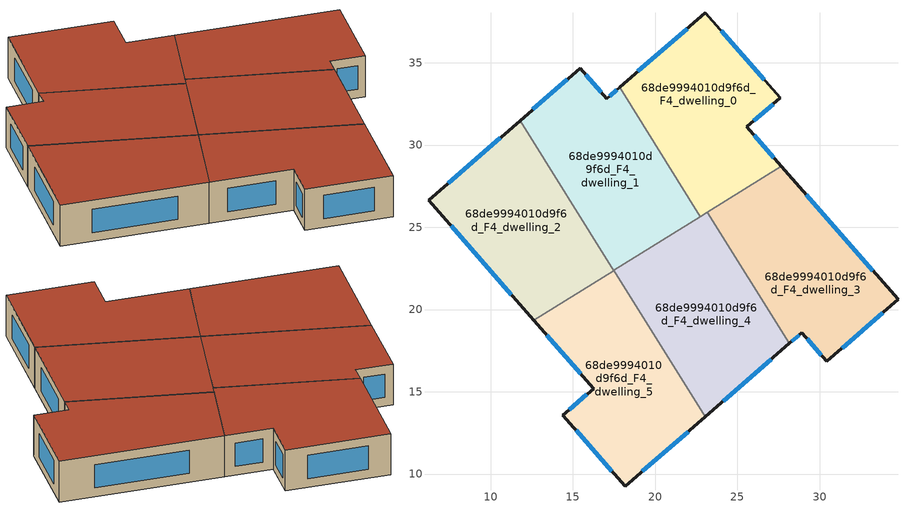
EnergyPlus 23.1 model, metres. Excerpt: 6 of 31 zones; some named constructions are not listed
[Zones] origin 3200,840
68de9994010d9f6d_F4_dwelling_0
 floor to 68de9994010d9f6d_F3_dwelling_0 (EU_floor_Construction): 23.06,38.05 27.61,32.87 25.58,31.1 27.66,28.72 22.75,25.65 17.84,33.5 z12
 wall outside (EU_wall_Construction): 27.66,28.72 25.58,31.1 27.61,32.87 23.06,38.05 17.84,33.5 z12:15
 wall to 68de9994010d9f6d_F4_dwelling_1 (EU_wall_Construction): 17.84,33.5 22.75,25.65 z12:15
 wall to 68de9994010d9f6d_F4_dwelling_3 (EU_wall_Construction): 23.18,25.92 27.66,28.72 z12:15
 wall to 68de9994010d9f6d_F4_dwelling_4 (EU_wall_Construction): 22.75,25.65 23.18,25.92 z12:15
 window (EU_Window_Construction): 27.22,29.23 26.02,30.59 / 21.95,37.08 18.96,34.48 / 26.64,33.98 24.04,36.94 / 26.01,31.48 27.18,32.49 z12.64:14.36
 roof outside (EU_roof_Construction): 27.66,28.72 25.58,31.1 27.61,32.87 23.06,38.05 17.84,33.5 22.75,25.65 z15
68de9994010d9f6d_F4_dwelling_1
 floor to 68de9994010d9f6d_F3_dwelling_1 (EU_floor_Construction): 17.84,33.5 22.75,25.65 17.49,22.37 11.8,31.49 15.45,34.67 17.07,32.83 z12
 wall outside (EU_wall_Construction): 17.84,33.5 17.07,32.83 15.45,34.67 11.8,31.49 z12:15
 wall to 68de9994010d9f6d_F4_dwelling_2 (EU_wall_Construction): 11.8,31.49 17.49,22.37 z12:15
 wall to 68de9994010d9f6d_F4_dwelling_4 (EU_wall_Construction): 17.5,22.37 22.75,25.65 z12:15
 window (EU_Window_Construction): 14.67,33.99 12.58,32.17 / 16.72,33.22 15.8,34.28 / 17.68,33.36 17.24,32.97 z12.64:14.36
 roof outside (EU_roof_Construction): 22.75,25.65 17.84,33.5 17.07,32.83 15.45,34.67 11.8,31.49 17.49,22.37 z15
68de9994010d9f6d_F4_dwelling_2
 floor to 68de9994010d9f6d_F3_dwelling_2 (EU_floor_Construction): 11.8,31.49 17.49,22.37 12.63,19.34 6.23,26.64 z12
 wall outside (EU_wall_Construction): 11.8,31.49 6.23,26.64 12.63,19.34 z12:15
 wall to 68de9994010d9f6d_F4_dwelling_5 (EU_wall_Construction): 12.63,19.34 17.49,22.37 z12:15
 window (EU_Window_Construction): 7.6,25.08 11.26,20.9 / 10.6,30.45 7.42,27.68 z12.64:14.36
 roof outside (EU_roof_Construction): 17.49,22.37 11.8,31.49 6.23,26.64 12.63,19.34 z15
68de9994010d9f6d_F4_dwelling_3
 floor to 68de9994010d9f6d_F3_dwelling_3 (EU_floor_Construction): 27.66,28.72 34.77,20.61 30.45,16.85 28.91,18.59 28.17,17.94 23.18,25.92 z12
 wall outside (EU_wall_Construction): 28.17,17.94 28.91,18.59 30.45,16.85 34.77,20.61 27.66,28.72 z12:15
 wall to 68de9994010d9f6d_F4_dwelling_4 (EU_wall_Construction): 23.18,25.92 28.17,17.94 z12:15
 window (EU_Window_Construction): 33.25,22.35 29.18,26.98 / 31.37,17.65 33.85,19.81 / 29.24,18.21 30.12,17.22 / 28.33,18.08 28.75,18.45 z12.64:14.36
 roof outside (EU_roof_Construction): 34.77,20.61 27.66,28.72 23.18,25.92 28.17,17.94 28.91,18.59 30.45,16.85 z15
68de9994010d9f6d_F4_dwelling_4
 floor to 68de9994010d9f6d_F3_dwelling_4 (EU_floor_Construction): 23.18,25.92 28.17,17.94 23.05,13.48 17.5,22.37 z12
 wall outside (EU_wall_Construction): 23.05,13.48 28.17,17.94 z12:15
 wall to 68de9994010d9f6d_F4_dwelling_5 (EU_wall_Construction): 17.5,22.37 23.05,13.48 z12:15
 window (EU_Window_Construction): 24.14,14.44 27.07,16.98 z12.64:14.36
 roof outside (EU_roof_Construction): 28.17,17.94 23.18,25.92 17.5,22.37 23.05,13.48 z15
68de9994010d9f6d_F4_dwelling_5
 floor to 68de9994010d9f6d_F3_dwelling_5 (EU_floor_Construction): 17.5,22.37 23.05,13.48 18.18,9.25 14.39,13.57 16.26,15.2 12.63,19.34 z12
 wall outside (EU_wall_Construction): 12.63,19.34 16.26,15.2 14.39,13.57 18.18,9.25 23.05,13.48 z12:15
 window (EU_Window_Construction): 13.41,18.45 15.48,16.08 / 19.22,10.16 22,12.58 / 15.2,12.65 17.37,10.18 / 15.86,14.85 14.79,13.92 z12.64:14.36
 roof outside (EU_roof_Construction): 23.05,13.48 17.5,22.37 12.63,19.34 16.26,15.2 14.39,13.57 18.18,9.25 z15
[SCHEDULE:CONSTANT]
Name | Hourly Value
EU_AlwaysOn | 1
EU_CoolingOff | 0
[SCHEDULE:FILE] Column Number=1; Rows to Skip at Top=0; Number of Hours of Data=8760; Column Separator=Comma; Interpolate to Timestep=No; Minutes per Item=60; Adjust Schedule for Daylight Savings=Yes
Name | File
EU_Step8_GainSchedule_68de9994010d9f6d_F4_dwelling_0_f000 | ../../schedules/68de9994010d9f6d/68de9994010d9f6d_F4_dwelling_0_f000_gain.csv
EU_Step8_GainSchedule_68de9994010d9f6d_F4_dwelling_1_f000 | ../../schedules/68de9994010d9f6d/68de9994010d9f6d_F4_dwelling_1_f000_gain.csv
EU_Step8_GainSchedule_68de9994010d9f6d_F4_dwelling_2_f000 | ../../schedules/68de9994010d9f6d/68de9994010d9f6d_F4_dwelling_2_f000_gain.csv
EU_Step8_GainSchedule_68de9994010d9f6d_F4_dwelling_3_f000 | ../../schedules/68de9994010d9f6d/68de9994010d9f6d_F4_dwelling_3_f000_gain.csv
EU_Step8_GainSchedule_68de9994010d9f6d_F4_dwelling_4_f000 | ../../schedules/68de9994010d9f6d/68de9994010d9f6d_F4_dwelling_4_f000_gain.csv
EU_Step8_GainSchedule_68de9994010d9f6d_F4_dwelling_5_f000 | ../../schedules/68de9994010d9f6d/68de9994010d9f6d_F4_dwelling_5_f000_gain.csv
